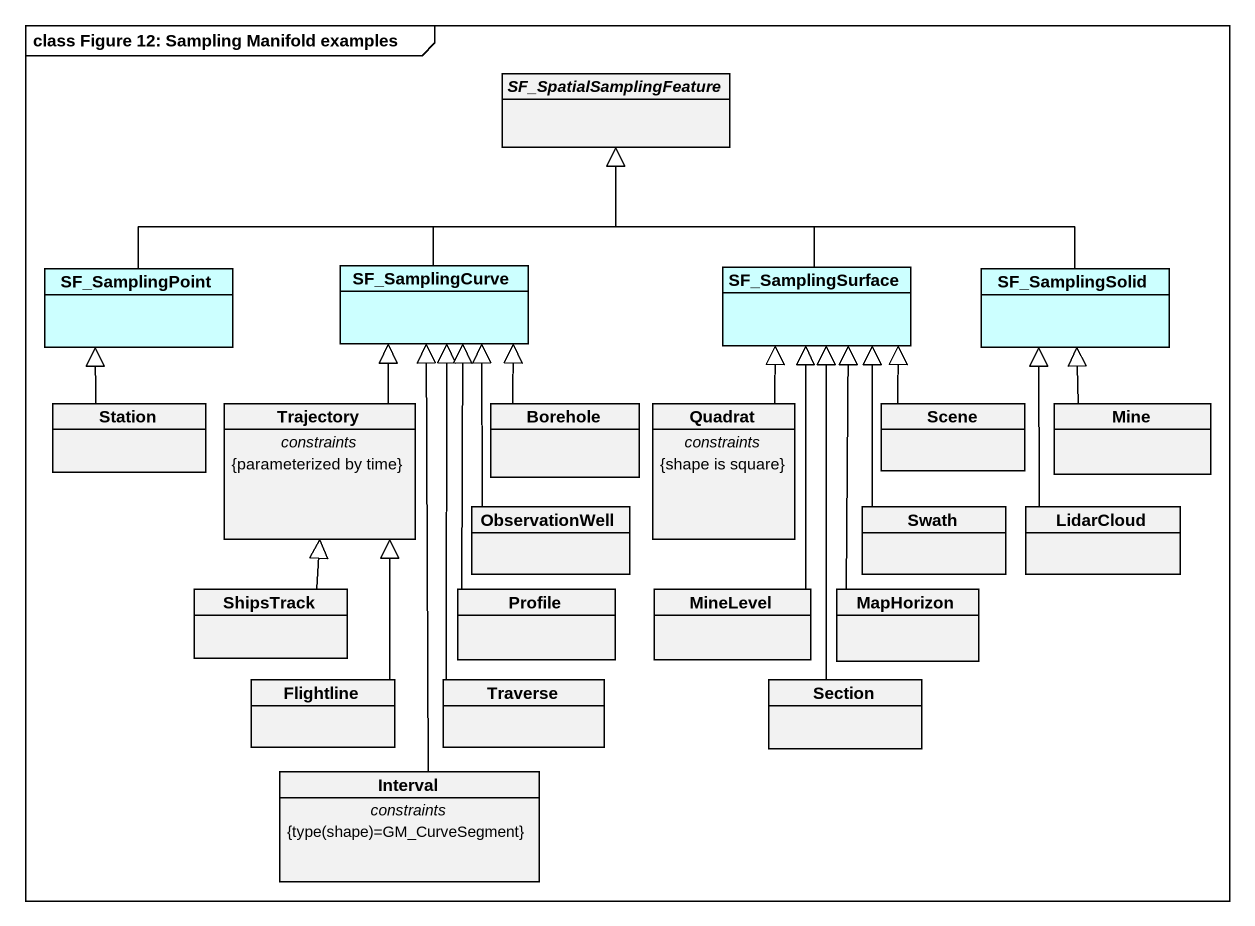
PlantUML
@startuml
mainframe class Figure 12: Sampling Manifold examples
hide circle
hide empty members
abstract class SF_SpatialSamplingFeature
class SF_SamplingPoint #CCFFFF
class SF_SamplingCurve #CCFFFF
class SF_SamplingSurface #CCFFFF
class SF_SamplingSolid #CCFFFF
class Station
class Trajectory {
  -- constraints --
  {parameterized by time}
}
class Borehole
class Quadrat {
  -- constraints --
  {shape is square}
}
class Scene
class Mine
class ObservationWell
class Swath
class LidarCloud
class ShipsTrack
class Profile
class MineLevel
class MapHorizon
class Flightline
class Traverse
class Section
class Interval {
  -- constraints --
  {field} {type(shape)=GM_CurveSegment}
}
SF_SamplingPoint -right-|> SF_SpatialSamplingFeature
SF_SamplingCurve -up-|> SF_SpatialSamplingFeature
SF_SamplingSurface -up-|> SF_SpatialSamplingFeature
SF_SamplingSolid -left-|> SF_SpatialSamplingFeature
Station -up-|> SF_SamplingPoint
Trajectory -up-|> SF_SamplingCurve
Borehole -up-|> SF_SamplingCurve
Quadrat -up-|> SF_SamplingSurface
Scene -up-|> SF_SamplingSurface
Mine -up-|> SF_SamplingSolid
ObservationWell -up-|> SF_SamplingCurve
Swath -up-|> SF_SamplingSurface
LidarCloud -up-|> SF_SamplingSolid
ShipsTrack -up-|> Trajectory
Profile -up-|> SF_SamplingCurve
MineLevel -up-|> SF_SamplingSurface
MapHorizon -up-|> SF_SamplingSurface
Flightline -up-|> Trajectory
Traverse -up-|> SF_SamplingCurve
Section -up-|> SF_SamplingSurface
Interval -up-|> SF_SamplingCurve
@enduml
